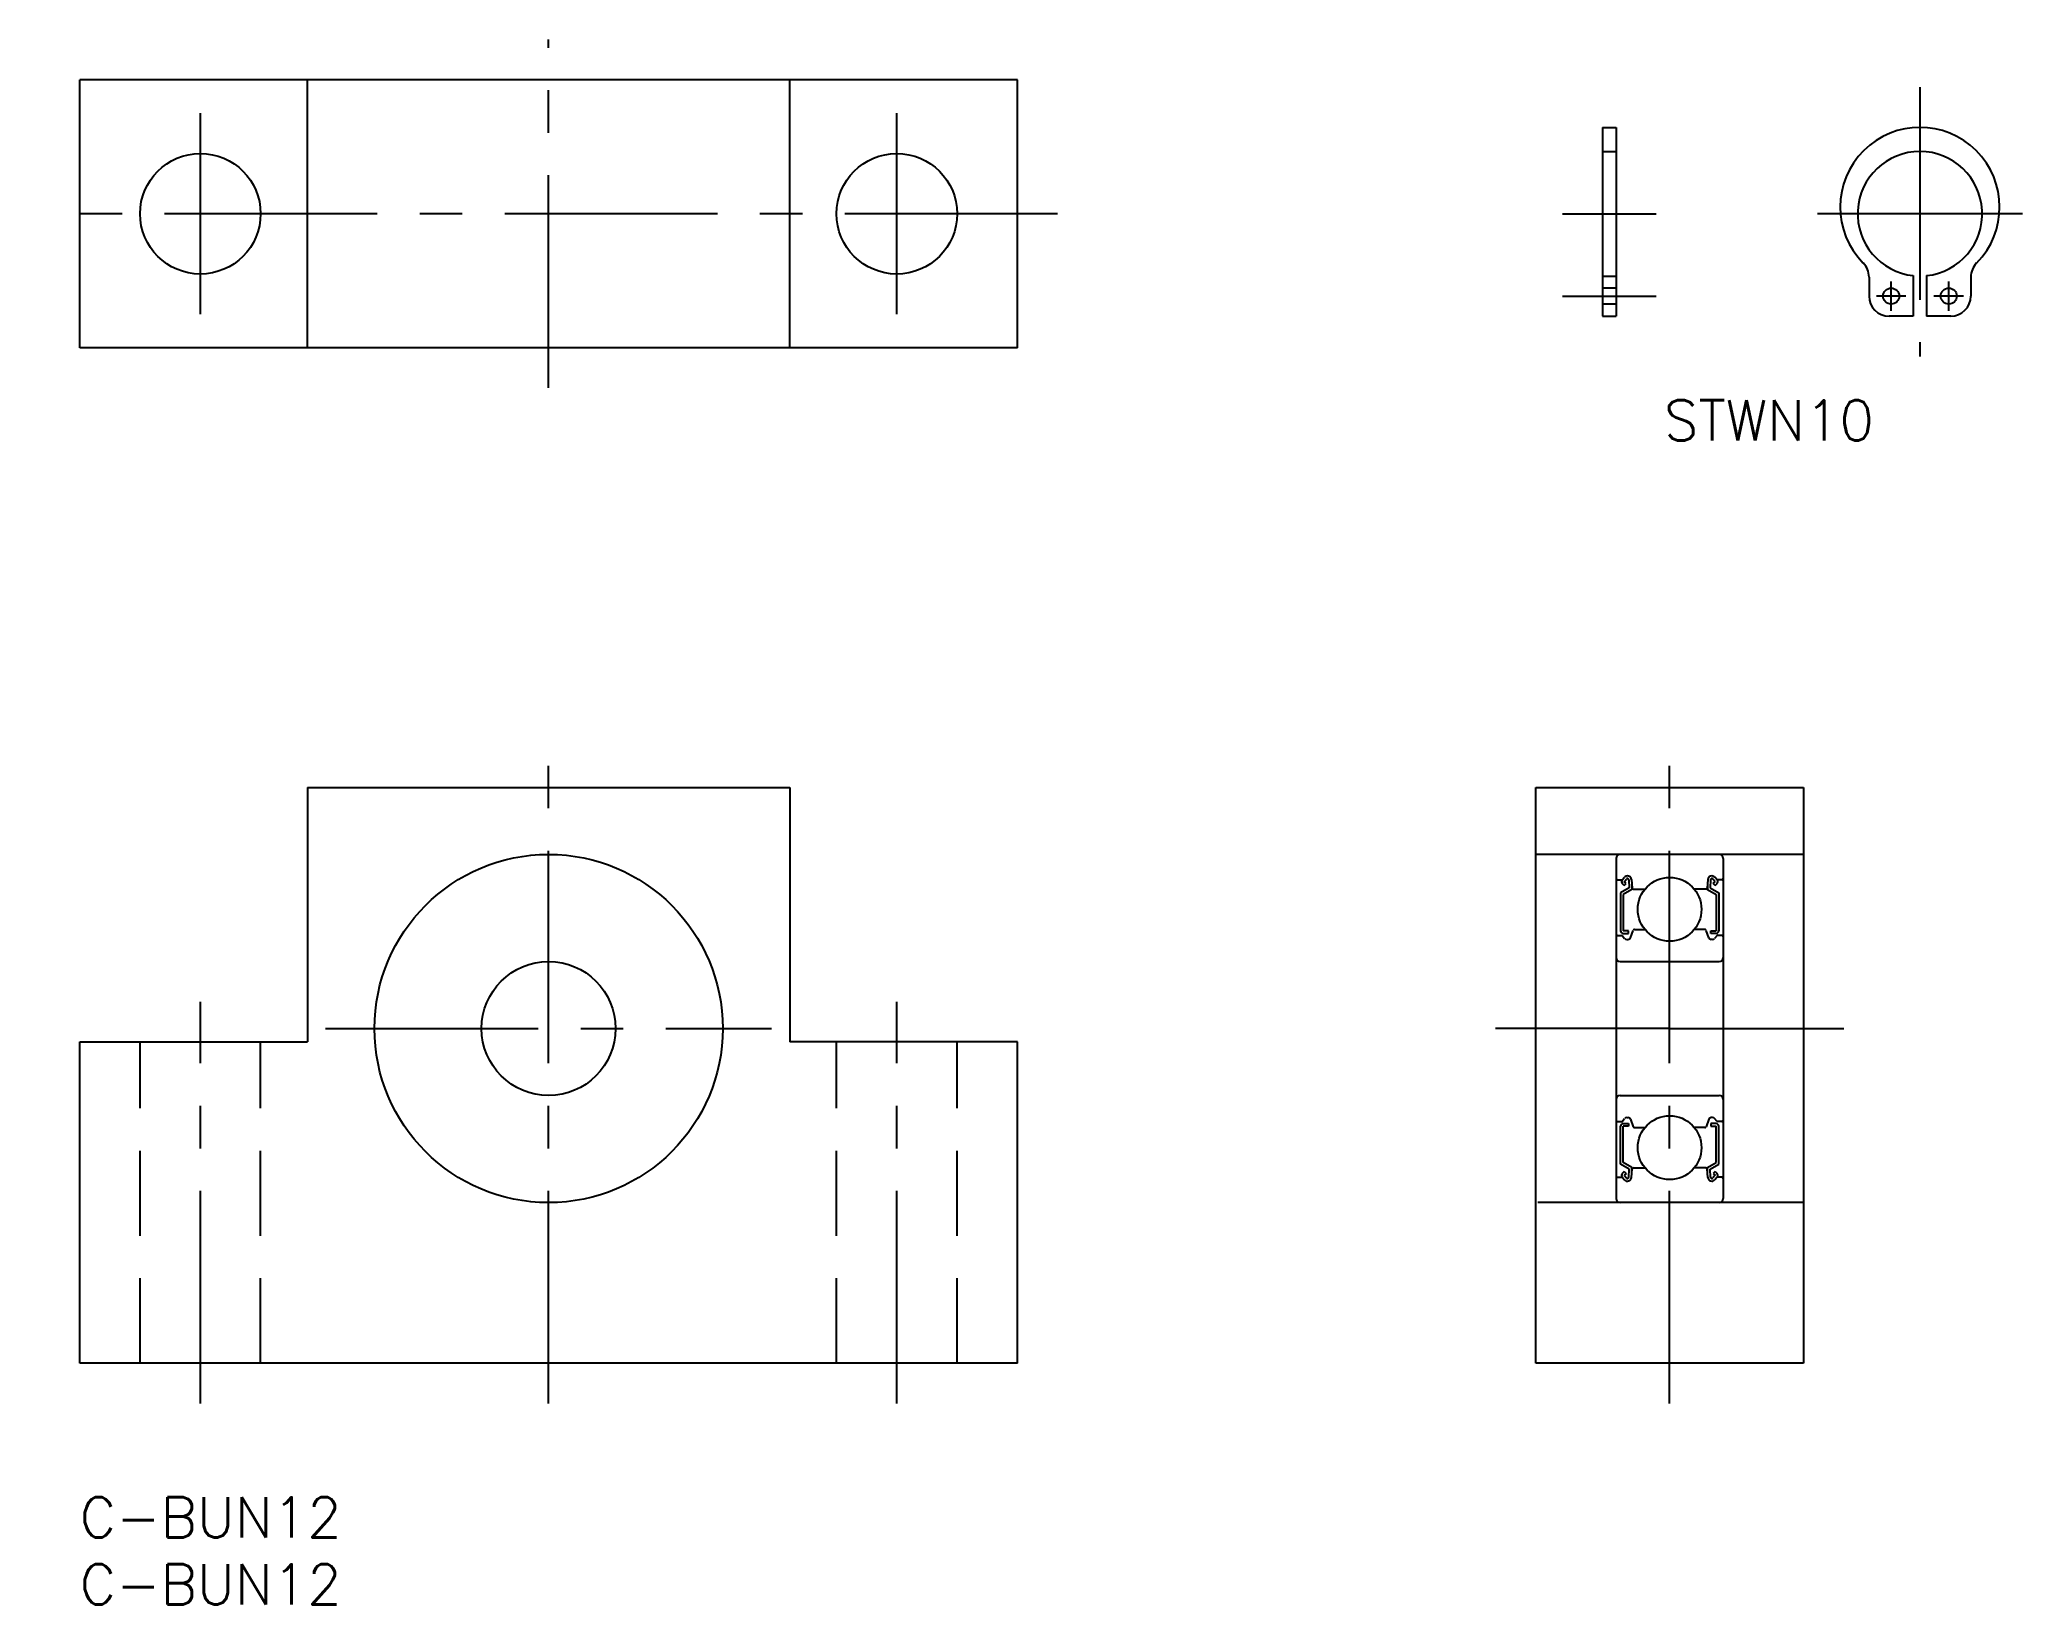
# Model space of a CAD drawing. Extents: x -3 to 145, y -8 to 109.
import ezdxf

# ---------------------------------------------------------------- set-up
doc = ezdxf.new("R2010")
doc.units = 0
doc.header["$LTSCALE"] = 0.5
doc.linetypes.add('CENTER', pattern=[50.8, 31.75, -6.35, 6.35, -6.35])
doc.linetypes.add('DASHED', pattern=[19.05, 12.7, -6.35])
for name, color, linetype in [('MSM_CENTER', 1, 'CENTER'), ('MSM_CONTINUOUS', 7, 'CONTINUOUS'), ('MSM_DASHED', 4, 'DASHED'), ('MSM_PART_NUMBER', 7, 'CONTINUOUS')]:
    doc.layers.add(name, color=color, linetype=linetype)
doc.styles.get("Standard").update_dxf_attribs({"font": 'txt.shx', "height": 1.5, "bigfont": 'bigfont.shx'})

# ---------------------------------------------------------------- blocks, each defined once
blk = doc.blocks.new('*U2')
at = {"layer": 'MSM_PART_NUMBER'}
blk.add_text('C-BUN12', height=3, dxfattribs=at).set_placement((0, -3))
blk = doc.blocks.new('*U3')
at = {"layer": 'MSM_PART_NUMBER'}
blk.add_text('C-BUN12', height=3, dxfattribs=at).set_placement((0, -8))
blk = doc.blocks.new('*U5')
at = {"layer": 'MSM_PART_NUMBER'}
blk.add_text('STWN10', height=3, dxfattribs=at).set_placement((118.27, 78.92))

msp = doc.modelspace()

# ---------------------------------------------------------------- linework, layer by layer
at = {"layer": 'MSM_CENTER'}
for p, q in [((35, 82.84), (35, 108.84)), ((9, 88.34), (9, 103.34)), ((61, 88.34), (61, 103.34)), ((73, 95.84), (-3, 95.84)), ((135.24, 88.59), (135.24, 90.79)), ((139.54, 88.59), (139.54, 90.79)), ((136.34, 89.69), (134.14, 89.69)), ((140.64, 89.69), (138.44, 89.69))]:
    msp.add_line(p, q, dxfattribs=at)
at = {"layer": 'MSM_CENTER', "color": 1, "linetype": 'CENTER'}
for p, q in [((137.39, 105.29), (137.39, 85.19)), ((110.7, 95.84), (117.7, 95.84)), ((145.04, 95.84), (129.74, 95.84)), ((110.7, 89.69), (117.7, 89.69)), ((35, 7), (35, 56)), ((118.7, 7), (118.7, 56)), ((9, 7), (9, 37)), ((61, 7), (61, 37)), ((18.35, 35), (51.65, 35)), ((118.7, 35), (105.7, 35)), ((118.7, 35), (131.7, 35))]:
    msp.add_line(p, q, dxfattribs=at)
at = {"layer": 'MSM_CONTINUOUS'}
for p, q in [((0, 85.84), (0, 105.84)), ((70, 105.84), (0, 105.84)), ((17, 85.84), (17, 105.84)), ((53, 85.84), (53, 105.84)), ((70, 85.84), (70, 105.84)), ((113.7, 102.29), (113.7, 88.19)), ((113.7, 102.29), (114.7, 102.29)), ((114.7, 102.29), (114.7, 88.19)), ((133.59, 91.11), (133.59, 89.69)), ((136.89, 91.22), (136.89, 88.19)), ((137.89, 91.22), (137.89, 88.19)), ((141.19, 91.11), (141.19, 89.69)), ((113.7, 88.19), (114.7, 88.19)), ((136.89, 88.19), (135.09, 88.19)), ((139.69, 88.19), (137.89, 88.19)), ((70, 85.84), (0, 85.84)), ((17, 53), (17, 34)), ((17, 53), (53, 53)), ((53, 53), (53, 34)), ((108.7, 10), (108.7, 53)), ((108.7, 53), (128.7, 53)), ((128.7, 53), (128.7, 10)), ((128.7, 48), (108.7, 48)), ((114.7, 47.7), (114.7, 22.3)), ((122.7, 47.7), (122.7, 22.3)), ((114.8, 46.1), (115.16, 46.1)), ((115.15, 46.09), (115.32, 46.29)), ((115.31, 45.96), (115.48, 46.16)), ((115.45, 45.82), (115.31, 45.96)), ((115.65, 46.1), (115.68, 45.5)), ((115.85, 46.12), (115.91, 45.49)), ((121.55, 46.12), (121.5, 45.49)), ((121.75, 46.1), (121.72, 45.5)), ((122.1, 45.96), (121.93, 46.16)), ((121.96, 45.82), (122.1, 45.96)), ((122.25, 46.09), (122.08, 46.29)), ((122.6, 46.1), (122.24, 46.1)), ((115.68, 45.5), (115.03, 45.12)), ((115.03, 45.12), (115.03, 42.3)), ((115.31, 45.67), (115.16, 45.82)), ((115.88, 45.38), (115.23, 45.01)), ((115.23, 45.01), (115.23, 42.3)), ((115.31, 45.67), (115.45, 45.82)), ((115.88, 45.75), (115.88, 45.38)), ((116.01, 45.4), (116.85, 45.4)), ((121.4, 45.4), (120.55, 45.4)), ((121.52, 45.75), (121.52, 45.38)), ((121.52, 45.38), (122.17, 45.01)), ((121.72, 45.5), (122.37, 45.12)), ((122.1, 45.67), (121.96, 45.82)), ((122.1, 45.67), (122.24, 45.82)), ((122.17, 45.01), (122.17, 42.3)), ((122.37, 45.12), (122.37, 42.3)), ((114.8, 41.95), (115.15, 41.95)), ((115.15, 41.95), (115.34, 41.72)), ((115.63, 42.3), (115.23, 42.3)), ((115.23, 42.1), (115.63, 42.1)), ((115.5, 41.65), (115.59, 41.65)), ((115.63, 42.1), (115.63, 42.3)), ((115.78, 41.78), (115.98, 42.33)), ((116.08, 42.4), (116.85, 42.4)), ((121.33, 42.4), (120.55, 42.4)), ((121.62, 41.78), (121.42, 42.33)), ((121.77, 42.3), (122.17, 42.3)), ((121.77, 42.1), (121.77, 42.3)), ((122.17, 42.1), (121.77, 42.1)), ((121.91, 41.65), (121.81, 41.65)), ((122.25, 41.95), (122.06, 41.72)), ((122.6, 41.95), (122.25, 41.95)), ((115, 40), (122.4, 40)), ((0, 10), (0, 34)), ((70, 10), (70, 34)), ((115, 30), (122.4, 30)), ((115.15, 28.05), (115.34, 28.28)), ((115.5, 28.35), (115.59, 28.35)), ((115.78, 28.22), (115.98, 27.67)), ((121.62, 28.22), (121.42, 27.67)), ((121.91, 28.35), (121.81, 28.35)), ((122.25, 28.05), (122.06, 28.28)), ((114.8, 28.05), (115.15, 28.05)), ((115.03, 24.88), (115.03, 27.7)), ((115.23, 27.9), (115.63, 27.9)), ((115.63, 27.7), (115.23, 27.7)), ((115.23, 24.99), (115.23, 27.7)), ((115.63, 27.9), (115.63, 27.7)), ((116.08, 27.6), (116.85, 27.6)), ((121.33, 27.6), (120.55, 27.6)), ((122.17, 27.9), (121.77, 27.9)), ((121.77, 27.9), (121.77, 27.7)), ((121.77, 27.7), (122.17, 27.7)), ((122.17, 24.99), (122.17, 27.7)), ((122.6, 28.05), (122.25, 28.05)), ((122.37, 24.88), (122.37, 27.7)), ((114.8, 23.9), (115.16, 23.9)), ((115.68, 24.5), (115.03, 24.88)), ((115.15, 23.91), (115.32, 23.71)), ((115.31, 24.33), (115.16, 24.18)), ((115.88, 24.62), (115.23, 24.99)), ((115.31, 24.33), (115.45, 24.18)), ((115.45, 24.18), (115.31, 24.04)), ((115.31, 24.04), (115.48, 23.84)), ((115.65, 23.9), (115.68, 24.5)), ((115.85, 23.88), (115.91, 24.51)), ((115.88, 24.25), (115.88, 24.62)), ((116.01, 24.6), (116.85, 24.6)), ((121.4, 24.6), (120.55, 24.6)), ((121.55, 23.88), (121.5, 24.51)), ((121.52, 24.62), (122.17, 24.99)), ((121.52, 24.25), (121.52, 24.62)), ((121.72, 24.5), (122.37, 24.88)), ((121.75, 23.9), (121.72, 24.5)), ((122.1, 24.04), (121.93, 23.84)), ((122.1, 24.33), (121.96, 24.18)), ((121.96, 24.18), (122.1, 24.04)), ((122.25, 23.91), (122.08, 23.71)), ((122.1, 24.33), (122.24, 24.18)), ((122.6, 23.9), (122.24, 23.9)), ((128.7, 22), (108.85, 22)), ((70, 10), (0, 10)), ((128.7, 10), (108.7, 10))]:
    msp.add_line(p, q, dxfattribs=at)
for points in [[(0, 34), (17, 34)], [(70, 34), (53, 34)]]:
    msp.add_lwpolyline(points, dxfattribs=at)
for centre, radius in [((9, 95.84), 4.5), ((61, 95.84), 4.5), ((135.24, 89.69), 0.6), ((139.54, 89.69), 0.6), ((35, 35), 13), ((118.7, 43.9), 2.38), ((35, 35), 5), ((118.7, 26.1), 2.38)]:
    msp.add_circle(centre, radius, dxfattribs=at)
for centre, radius, start, end in [((137.39, 96.34), 5.95, 315.3497, 224.6503), ((137.39, 95.84), 4.65, 276.1728, 263.8272), ((132.09, 91.11), 1.5, 360, 44.6503), ((142.69, 91.11), 1.5, 135.3497, 180), ((135.09, 89.69), 1.5, 180, 270), ((139.69, 89.69), 1.5, 270, 0), ((115, 47.7), 0.3, 90, 180), ((122.4, 47.7), 0.3, 0, 90), ((114.8, 46.2), 0.1, 180, 270), ((115.31, 45.96), 0.2, 140.137, 225.002), ((115.55, 46.1), 0.3, 4.9354, 140.137), ((115.55, 46.1), 0.1, 3.1017, 139.9503), ((121.85, 46.1), 0.3, 39.863, 175.0646), ((121.85, 46.1), 0.1, 40.0497, 176.8983), ((122.1, 45.96), 0.2, 314.998, 39.863), ((122.6, 46.2), 0.1, 270, 0), ((116.01, 45.5), 0.1, 184.9354, 270), ((121.4, 45.5), 0.1, 270, 355.0646), ((114.8, 41.85), 0.1, 90, 180.8103), ((115.23, 42.3), 0.2, 180, 270), ((115.5, 41.85), 0.2, 219.9762, 270), ((115.59, 41.85), 0.2, 270, 339.9916), ((116.08, 42.3), 0.1, 90, 159.9916), ((121.33, 42.3), 0.1, 20.0084, 90), ((121.81, 41.85), 0.2, 200.0084, 270), ((121.91, 41.85), 0.2, 270, 320.0238), ((122.17, 42.3), 0.2, 270, 0), ((122.6, 41.85), 0.1, 359.1897, 90), ((115, 40.3), 0.3, 180, 270), ((122.4, 40.3), 0.3, 270, 0), ((115, 29.7), 0.3, 90, 180), ((122.4, 29.7), 0.3, 0, 90), ((114.8, 28.15), 0.1, 179.1897, 270), ((115.5, 28.15), 0.2, 90, 140.0238), ((115.59, 28.15), 0.2, 20.0084, 90), ((121.81, 28.15), 0.2, 90, 159.9916), ((121.91, 28.15), 0.2, 39.9762, 90), ((122.6, 28.15), 0.1, 270, 0.8103), ((115.23, 27.7), 0.2, 90, 180), ((116.08, 27.7), 0.1, 200.0084, 270), ((121.33, 27.7), 0.1, 270, 339.9916), ((122.17, 27.7), 0.2, 0, 90), ((114.8, 23.8), 0.1, 90, 180), ((115.31, 24.04), 0.2, 134.998, 219.863), ((115.55, 23.9), 0.3, 219.863, 355.0646), ((115.55, 23.9), 0.1, 220.0497, 356.8983), ((116.01, 24.5), 0.1, 90, 175.0646), ((121.4, 24.5), 0.1, 4.9354, 90), ((121.85, 23.9), 0.3, 184.9354, 320.137), ((121.85, 23.9), 0.1, 183.1017, 319.9503), ((122.1, 24.04), 0.2, 320.137, 45.002), ((122.6, 23.8), 0.1, 0, 90), ((115, 22.3), 0.3, 180, 270), ((122.4, 22.3), 0.3, 270, 0)]:
    msp.add_arc(centre, radius, start, end, dxfattribs=at)
at = {"layer": 'MSM_DASHED'}
for p, q in [((113.7, 100.49), (114.7, 100.49)), ((113.7, 91.19), (114.7, 91.19)), ((114.7, 90.29), (113.7, 90.29)), ((114.7, 89.09), (113.7, 89.09)), ((4.5, 10), (4.5, 34)), ((13.5, 10), (13.5, 34)), ((56.5, 10), (56.5, 34)), ((65.5, 10), (65.5, 34))]:
    msp.add_line(p, q, dxfattribs=at)

# ---------------------------------------------------------------- block references
at = {"layer": 'MSM_CONTINUOUS'}
for name in ['*U5', '*U2', '*U3']:
    msp.add_blockref(name, (0, 0), dxfattribs=at)

doc.saveas('drawing.dxf')
